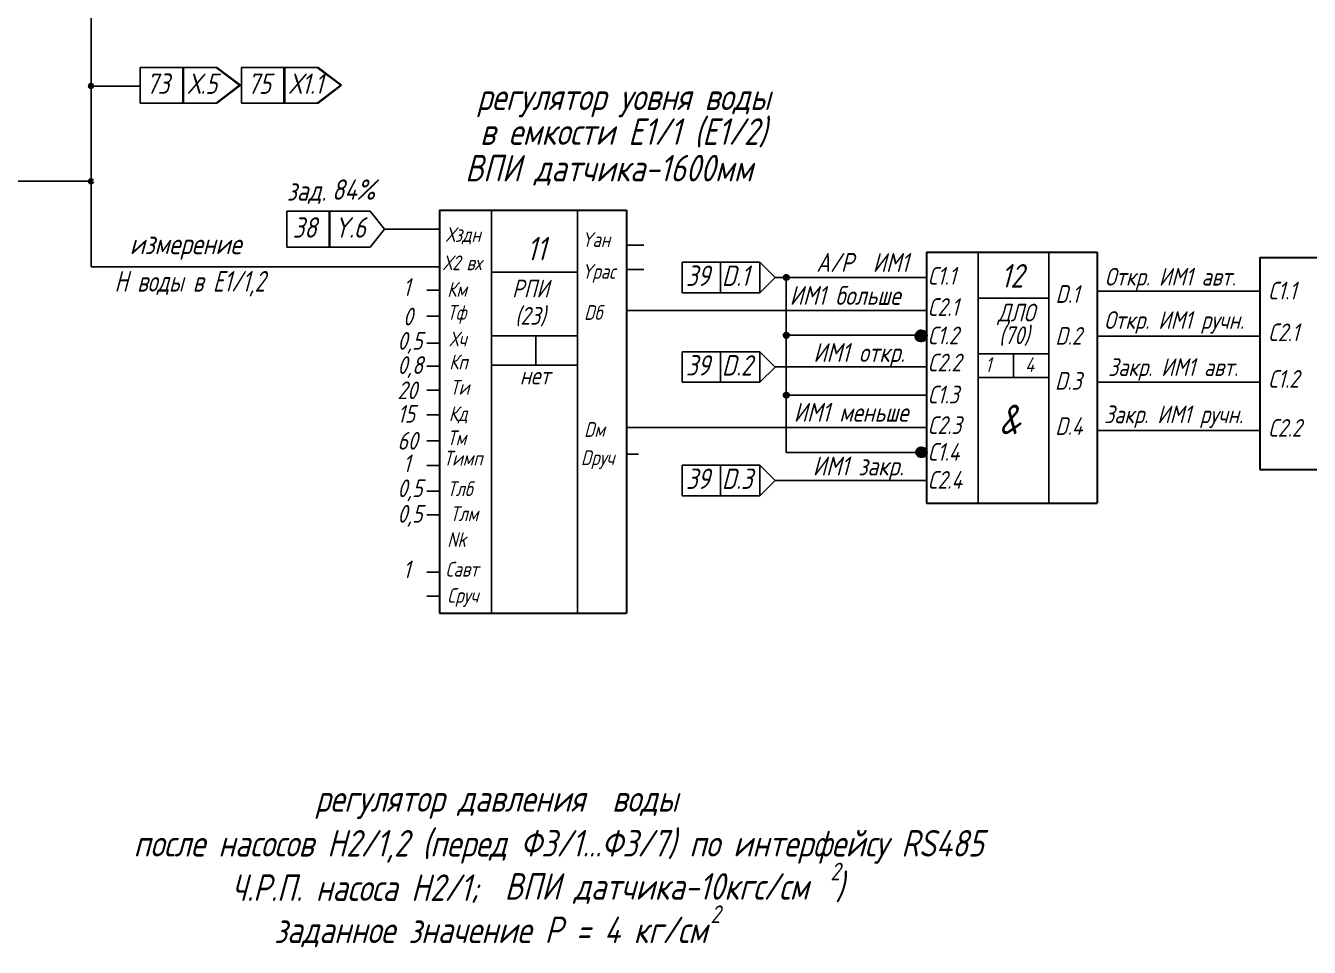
# Model space of a CAD drawing. Header units: millimetres. Extents: x -1319 to 706, y 709 to 3169.
# Drawn here: x -420.1 to -202.4, y 1262.9 to 1419.3 of the extents above; entities that cross this region are included whole.
import ezdxf

# ---------------------------------------------------------------- set-up
doc = ezdxf.new("R2010")
doc.units = ezdxf.units.MM
doc.layers.add('1', color=7, linetype='Continuous')
doc.layers.add('Текст', color=7, linetype='Continuous', lineweight=50)
doc.styles.add('GOST тип А', font='GOST_A.TTF', dxfattribs={"oblique": 15})

msp = doc.modelspace()

# ---------------------------------------------------------------- hatches: boundary and pattern name
for points in [[(-269.36, 1366.55, 1), (-267.38, 1366.55, 1)], [(-269.36, 1366.55, 1), (-267.38, 1366.55, 1)], [(-269.28, 1366.75, 1), (-267.3, 1366.75, 1)], [(-269.28, 1366.75, 1), (-267.3, 1366.75, 1)], [(-269.26, 1346.9, 1), (-267.28, 1346.9, 1)], [(-269.26, 1346.9, 1), (-267.28, 1346.9, 1)], [(-269.26, 1346.9, 1), (-267.28, 1346.9, 1)], [(-269.26, 1346.9, 1), (-267.28, 1346.9, 1)]]:
    msp.add_hatch(color=7).paths.add_polyline_path(points)

# ---------------------------------------------------------------- linework, layer by layer
for p, q in [((-409.04, 1392.87), (-409.04, 1582.99)), ((-409.04, 1408.99), (-400.7, 1408.99)), ((-409.04, 1378.35), (-409.04, 1408.84)), ((-409.04, 1392.87), (-409.04, 1378.35)), ((-349.96, 1378.35), (-374.82, 1378.35))]:
    msp.add_line(p, q)
at = {"color": 7}
for p, q in [((-387.85, 1412.18), (-400.7, 1412.18)), ((-400.7, 1412.18), (-400.7, 1406.1)), ((-387.85, 1412.18), (-400.7, 1412.18)), ((-387.72, 1412.18), (-400.57, 1412.18)), ((-387.72, 1412.18), (-400.57, 1412.18)), ((-393.51, 1412.18), (-393.51, 1406.1)), ((-393.37, 1412.18), (-393.37, 1406.1)), ((-387.85, 1412.18), (-383.86, 1409.14)), ((-387.72, 1412.18), (-383.73, 1409.14)), ((-370.68, 1412.18), (-383.53, 1412.18)), ((-383.53, 1412.18), (-383.53, 1406.1)), ((-370.68, 1412.18), (-383.53, 1412.18)), ((-370.55, 1412.18), (-383.4, 1412.18)), ((-370.55, 1412.18), (-383.4, 1412.18)), ((-376.34, 1412.18), (-376.34, 1406.1)), ((-376.21, 1412.18), (-376.21, 1406.1)), ((-370.68, 1412.18), (-366.7, 1409.14)), ((-370.55, 1412.18), (-366.57, 1409.14)), ((-387.85, 1406.1), (-383.86, 1409.14)), ((-387.72, 1406.1), (-383.73, 1409.14)), ((-370.68, 1406.1), (-366.7, 1409.14)), ((-370.55, 1406.1), (-366.57, 1409.14)), ((-387.85, 1406.1), (-400.7, 1406.1)), ((-387.72, 1406.1), (-400.57, 1406.1)), ((-370.68, 1406.1), (-383.53, 1406.1)), ((-370.55, 1406.1), (-383.4, 1406.1)), ((-421.44, 1392.87), (-409.04, 1392.87)), ((-361.86, 1387.79), (-375.86, 1387.79)), ((-375.86, 1387.79), (-375.86, 1381.71)), ((-361.86, 1387.79), (-375.86, 1387.79)), ((-361.73, 1387.79), (-375.73, 1387.79)), ((-361.73, 1387.79), (-375.73, 1387.79)), ((-368.67, 1387.79), (-368.67, 1381.71)), ((-368.54, 1387.79), (-368.54, 1381.71)), ((-361.73, 1387.79), (-359.27, 1384.75)), ((-341.14, 1319.58), (-341.14, 1387.78)), ((-326.52, 1387.78), (-326.52, 1319.58)), ((-361.73, 1381.71), (-359.27, 1384.75)), ((-349.96, 1384.75), (-359.27, 1384.75)), ((-361.86, 1381.71), (-375.86, 1381.71)), ((-361.73, 1381.71), (-375.73, 1381.71)), ((-318.21, 1382.03), (-315.29, 1382.03)), ((-258.6, 1380.86), (-258.6, 1338.23)), ((-246.6, 1380.86), (-246.6, 1338.23)), ((-374.82, 1378.35), (-409.04, 1378.35)), ((-295.62, 1379.14), (-308.79, 1379.14)), ((-308.79, 1379.14), (-308.79, 1373.96)), ((-302.32, 1379.14), (-302.32, 1373.96)), ((-295.62, 1379.14), (-293.03, 1376.55)), ((-295.62, 1379.14), (-295.62, 1373.96)), ((-341.14, 1377.43), (-326.52, 1377.43)), ((-318.21, 1377.9), (-315.29, 1377.9)), ((-295.62, 1373.96), (-293.03, 1376.55)), ((-293.03, 1376.55), (-267.34, 1376.55)), ((-293.03, 1376.55), (-293.03, 1376.55)), ((-291.14, 1376.55), (-291.14, 1346.88)), ((-308.79, 1373.96), (-295.62, 1373.96)), ((-210.84, 1374.21), (-238.41, 1374.21)), ((-258.6, 1373.01), (-246.6, 1373.01)), ((-318.21, 1370.92), (-303.1, 1370.92)), ((-303.1, 1370.92), (-267.34, 1370.92)), ((-303.1, 1370.92), (-303.1, 1370.92)), ((-341.14, 1366.67), (-326.54, 1366.67)), ((-333.64, 1366.67), (-333.64, 1361.67)), ((-291.14, 1366.74), (-269.04, 1366.74)), ((-267.39, 1366.5), (-267.34, 1366.5)), ((-267.39, 1366.5), (-267.34, 1366.5)), ((-267.32, 1366.71), (-267.27, 1366.71)), ((-267.32, 1366.71), (-267.27, 1366.71)), ((-210.84, 1366.6), (-238.41, 1366.6)), ((-295.62, 1363.94), (-308.79, 1363.94)), ((-308.79, 1363.94), (-308.79, 1358.76)), ((-302.32, 1363.94), (-302.32, 1358.76)), ((-295.62, 1363.94), (-293.03, 1361.35)), ((-295.62, 1363.94), (-295.62, 1358.76)), ((-258.6, 1363.6), (-246.6, 1363.6)), ((-252.6, 1363.6), (-252.6, 1359.6)), ((-341.14, 1361.67), (-326.54, 1361.67)), ((-295.62, 1358.76), (-293.03, 1361.35)), ((-293.03, 1361.36), (-267.34, 1361.36)), ((-293.03, 1361.36), (-293.03, 1361.36)), ((-293.03, 1361.35), (-293.03, 1361.35)), ((-267.41, 1361.42), (-267.34, 1361.42)), ((-267.41, 1361.42), (-267.34, 1361.42)), ((-308.79, 1358.76), (-295.62, 1358.76)), ((-258.6, 1359.6), (-246.6, 1359.6)), ((-210.84, 1358.81), (-238.41, 1358.81)), ((-291.14, 1356.58), (-267.34, 1356.58)), ((-318.21, 1351.08), (-306.58, 1351.08)), ((-293.03, 1351.08), (-306.58, 1351.08)), ((-293.03, 1351.08), (-267.34, 1351.08)), ((-210.84, 1350.56), (-238.41, 1350.56)), ((-318.21, 1346.58), (-316.18, 1346.58)), ((-291.14, 1346.88), (-269.04, 1346.88)), ((-267.29, 1346.85), (-267.24, 1346.85)), ((-267.29, 1346.85), (-267.24, 1346.85)), ((-267.29, 1346.85), (-267.24, 1346.85)), ((-267.29, 1346.85), (-267.24, 1346.85)), ((-295.62, 1344.69), (-308.79, 1344.69)), ((-308.79, 1344.69), (-308.79, 1339.5)), ((-302.32, 1344.69), (-302.32, 1339.5)), ((-295.62, 1344.69), (-293.03, 1342.1)), ((-295.62, 1344.69), (-295.62, 1339.5)), ((-295.62, 1339.5), (-293.03, 1342.1)), ((-293.03, 1342.1), (-267.34, 1342.1)), ((-293.03, 1342.1), (-293.03, 1342.1)), ((-293.03, 1342.1), (-293.03, 1342.1)), ((-308.79, 1339.5), (-295.62, 1339.5)), ((-349.96, 1319.54), (-341.14, 1319.54))]:
    msp.add_line(p, q, dxfattribs=at)
at = {"color": 7, "lineweight": 30}
for p, q in [((-349.96, 1387.97), (-318.21, 1387.97)), ((-349.96, 1387.97), (-349.96, 1319.58)), ((-318.21, 1387.97), (-318.21, 1319.58)), ((-267.34, 1380.86), (-238.41, 1380.86)), ((-267.34, 1380.86), (-267.34, 1338.23)), ((-238.41, 1380.86), (-238.41, 1338.23)), ((-210.84, 1379.93), (-182.49, 1379.93)), ((-210.84, 1379.93), (-210.84, 1343.96)), ((-210.84, 1343.96), (-182.49, 1343.96)), ((-267.34, 1338.23), (-238.41, 1338.23)), ((-349.96, 1319.58), (-318.21, 1319.58))]:
    msp.add_line(p, q, dxfattribs=at)
at = {"color": 1}
for p, q in [((-227.98, 1360.5), (-227.98, 1360.5)), ((-291.14, 1356.19), (-291.14, 1346.88))]:
    msp.add_line(p, q, dxfattribs=at)
at = {"color": 7, "lineweight": 60}
for centre, radius in [((-409.04, 1409.04), 0.2), ((-409.04, 1392.87), 0.2), ((-291.14, 1376.55), 0.26), ((-291.14, 1366.74), 0.26), ((-291.14, 1356.58), 0.26)]:
    msp.add_circle(centre, radius, dxfattribs=at)
at = {"color": 7, "lineweight": 30}
for centre in [(-268.4, 1366.55), (-268.4, 1366.55), (-268.4, 1366.55), (-268.32, 1366.75), (-268.32, 1366.75), (-268.32, 1366.75), (-268.22, 1366.52), (-268.22, 1366.52), (-268.14, 1366.72), (-268.14, 1366.72), (-268.29, 1346.9), (-268.29, 1346.9), (-268.29, 1346.9), (-268.29, 1346.9), (-268.29, 1346.9), (-268.29, 1346.9), (-268.11, 1346.87), (-268.11, 1346.87), (-268.11, 1346.87), (-268.11, 1346.87)]:
    msp.add_circle(centre, 0.825, dxfattribs=at)
at = {"layer": '1', "color": 7}
for points in [[(-350.14, 1374.4), (-352.11, 1374.4)], [(-350.14, 1369.96), (-352.11, 1369.96)], [(-350.14, 1365.4), (-352.11, 1365.4)], [(-350.14, 1361.51), (-352.11, 1361.51)], [(-350.14, 1357.41), (-352.11, 1357.41)], [(-350.14, 1353.24), (-352.11, 1353.24)], [(-350.14, 1348.85), (-352.11, 1348.85)], [(-350.14, 1344.62), (-352.11, 1344.62)], [(-350.14, 1340.29), (-352.11, 1340.29)], [(-350.14, 1336.28), (-352.11, 1336.28)], [(-350.14, 1326.56), (-352.11, 1326.56)], [(-350.14, 1322.49), (-352.11, 1322.49)]]:
    msp.add_lwpolyline(points, dxfattribs=at)

# ---------------------------------------------------------------- texts
at = {"layer": 'Текст', "color": 7, "lineweight": 15, "style": 'GOST тип А', "oblique": 15}
for s, height, p in [('73', 3.456, (-399.7, 1407.69)), ('Х.5', 3.456, (-392.66, 1407.69)), ('75', 3.456, (-382.53, 1407.69)), ('Х1.1', 3.456, (-375.49, 1407.69)), ('регулятор уовня воды ', 4.5, (-343.62, 1404.94)), (' в емкости Е1/1 (Е1/2)  ', 4.5, (-345.39, 1399.04)), ('ВПИ датчика-1600мм ', 4.5, (-345.61, 1392.84)), ('зад.', 3.456, (-375.84, 1389.56)), ('84%%%', 3.456, (-368.2, 1389.72)), ('38', 3.456, (-374.86, 1383.3)), ('Y.6', 3.456, (-367.82, 1383.3)), ('Хздн', 2.5, (-348.9, 1382.57)), ('измерение', 3.5, (-402.5, 1380.49)), ('11', 4, (-335.14, 1379.44)), ('Yан', 2.5, (-325.83, 1381.72)), ('А/Р  ИМ1', 3.2, (-286.05, 1377.49)), ('Х2', 2.5, (-349.39, 1377.78)), ('вх', 2.5, (-345.39, 1377.78)), ('Yрас', 2.5, (-325.83, 1376.32)), ('39', 3.456, (-308.15, 1375.11)), ('D.1', 3.456, (-302.06, 1375.11)), ('С1.1', 3, (-267.13, 1375.32)), ('12', 4, (-254.75, 1374.82)), ('1', 3, (-356.14, 1373.41)), ('РПИ', 3, (-337.64, 1373.17)), ('Откр. ИМ1 авт.', 3, (-237.11, 1375.17)), ('Км', 2.5, (-348.64, 1373.26)), ('ИМ1 больше', 3.2, (-290.56, 1371.9)), ('D.1', 3, (-245.47, 1372.24)), ('С1.1', 3, (-209.39, 1372.81)), ('Тф', 2.5, (-348.64, 1369.37)), ('(23)', 3, (-337.14, 1368.54)), ('Dб', 2.5, (-325.43, 1369.35)), ('С2.1', 3, (-267.13, 1370.03)), ('ДЛО', 3, (-255.27, 1369.08)), ('0', 3, (-356.14, 1368.41)), ('Откр. ИМ1 ручн.', 3, (-237.22, 1367.82)), ('Хч', 2.5, (-348.3, 1364.85)), ('С1.2', 3, (-267.13, 1365.21)), ('(70)', 3, (-255.07, 1365.24)), ('D.2', 3, (-245.51, 1365.13)), ('С2.1', 3, (-209.39, 1365.74)), ('0,5', 3, (-357.08, 1364.29)), ('ИМ1 откр.', 3.2, (-286.54, 1362.21)), ('0,8', 3, (-357.08, 1360.18)), ('Кп', 2.5, (-348.3, 1360.95)), ('39', 3.456, (-308.15, 1359.91)), ('D.2', 3.456, (-302.06, 1359.91)), ('С2.2', 3, (-267.13, 1360.61)), ('1', 2.5, (-257.39, 1360.51)), ('4', 2.5, (-250.61, 1360.51)), ('Закр. ИМ1 авт.', 3, (-236.54, 1359.84)), ('С1.2', 3, (-209.39, 1357.83)), ('20', 3, (-357.08, 1355.9)), ('Ти', 2.5, (-348.14, 1356.67)), ('нет', 3, (-336.33, 1358.4)), ('D.3', 3, (-245.56, 1357.5)), ('С1.3', 3, (-267.13, 1355.18)), ('15', 3, (-357.08, 1351.91)), ('Кд', 2.5, (-348.36, 1352.17)), ('ИМ1 меньше', 3.2, (-289.87, 1352.08)), ('&', 5, (-255.06, 1349.96)), ('Закр. ИМ1 ручн.', 3, (-237.22, 1351.82)), ('С2.3', 3, (-267.13, 1350)), ('D.4', 3, (-245.51, 1349.83)), ('С2.2', 3, (-209.39, 1349.53)), ('60', 3, (-357.08, 1347.34)), ('Тм', 2.5, (-348.64, 1348.08)), ('Dм', 2.5, (-325.43, 1349.5)), ('С1.4', 3, (-267.13, 1345.45)), ('1', 3, (-356.14, 1343.51)), ('Тимп', 2.5, (-349.25, 1344.63)), ('Dруч', 2.5, (-325.97, 1344.72)), ('ИМ1 закр.', 3.2, (-286.64, 1342.96)), ('39', 3.456, (-308.15, 1340.67)), ('D.3', 3.456, (-302.06, 1340.67)), ('С2.4', 3, (-267.13, 1340.7)), ('0,5', 3, (-357.08, 1339.28)), ('Тлб', 2.5, (-348.64, 1339.44)), ('0,5', 3, (-357.08, 1334.95)), ('Тлм', 2.5, (-348.14, 1335.22)), ('Nk', 2.5, (-348.64, 1330.83)), ('1', 3, (-356.14, 1325.53)), ('Савт', 2.5, (-348.94, 1325.8)), ('Сруч', 2.5, (-348.64, 1321.35)), ('регулятор давления  воды ', 4.5, (-371.05, 1285.91)), ('после насосов Н2/1,2 (перед Ф3/1...Ф3/7) по интерфейсу RS485  ', 4.5, (-401.84, 1278.31)), ('ВПИ датчика-10кгс/см  ) ', 4.5, (-338.91, 1270.99)), ('2', 3, (-283.68, 1274.27)), ('Ч.Р.П. насоса Н2/1;', 4.5, (-385.31, 1270.78)), ('2', 3, (-304.01, 1267.02)), ('заданное значение Р = 4 кг/см', 4.5, (-377.99, 1263.62))]:
    msp.add_text(s, height=height, dxfattribs=at).set_placement(p)
at = {"layer": 'Текст', "color": 7, "lineweight": 15, "style": 'GOST тип А', "oblique": 15, "width": 0.9}
msp.add_text('H воды в Е1/1,2', height=3.5, dxfattribs=at).set_placement((-405.06, 1374.14))

doc.saveas('drawing.dxf')
